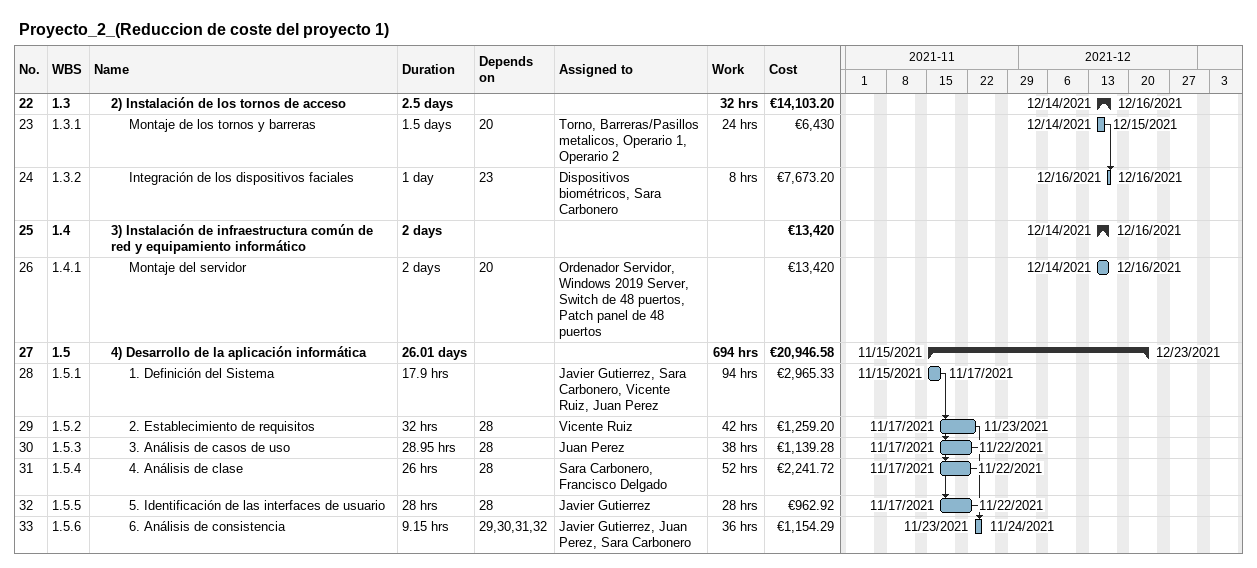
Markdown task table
Proyecto_2_(Reduccion de coste del proyecto 1)

| ID | WBS | Task | Duration | Start | Finish | Predecessors | Resources | Work (h) | Cost (€) |
|---|---|---|---|---|---|---|---|---|---|
| 22 | 1.3 | **2) Instalación de los tornos de acceso** | 2.5d | 2021-12-14 | 2021-12-16 |  |  | 32 | 14103.20 |
| 23 | 1.3.1 | Montaje de los tornos y barreras | 1.5d | 2021-12-14 | 2021-12-15 | 20 | Torno, Barreras/Pasillos metalicos, Operario 1, Operario 2 | 24 | 6430 |
| 24 | 1.3.2 | Integración de los dispositivos faciales | 1d | 2021-12-16 | 2021-12-16 | 23 | Dispositivos biométricos, Sara Carbonero | 8 | 7673.20 |
| 25 | 1.4 | **3) Instalación de infraestructura común de red y equipamiento informático** | 2d | 2021-12-14 | 2021-12-16 |  |  |  | 13420 |
| 26 | 1.4.1 | Montaje del servidor | 2d | 2021-12-14 | 2021-12-16 | 20 | Ordenador Servidor, Windows 2019 Server, Switch de 48 puertos, Patch panel de 48 puertos |  | 13420 |
| 27 | 1.5 | **4) Desarrollo de la aplicación informática** | 26.01d | 2021-11-15 | 2021-12-23 |  |  | 694 | 20946.58 |
| 28 | 1.5.1 | 1. Definición del Sistema | 17.9h | 2021-11-15 | 2021-11-17 |  | Javier Gutierrez, Sara Carbonero, Vicente Ruiz, Juan Perez | 94 | 2965.33 |
| 29 | 1.5.2 | 2. Establecimiento de requisitos | 32h | 2021-11-17 | 2021-11-23 | 28 | Vicente Ruiz | 42 | 1259.20 |
| 30 | 1.5.3 | 3. Análisis de casos de uso | 28.95h | 2021-11-17 | 2021-11-22 | 28 | Juan Perez | 38 | 1139.28 |
| 31 | 1.5.4 | 4. Análisis de clase | 26h | 2021-11-17 | 2021-11-22 | 28 | Sara Carbonero, Francisco Delgado | 52 | 2241.72 |
| 32 | 1.5.5 | 5. Identificación de las interfaces de usuario | 28h | 2021-11-17 | 2021-11-22 | 28 | Javier Gutierrez | 28 | 962.92 |
| 33 | 1.5.6 | 6. Análisis de consistencia | 9.15h | 2021-11-23 | 2021-11-24 | 29, 30, 31, 32 | Javier Gutierrez, Juan Perez, Sara Carbonero | 36 | 1154.29 |
